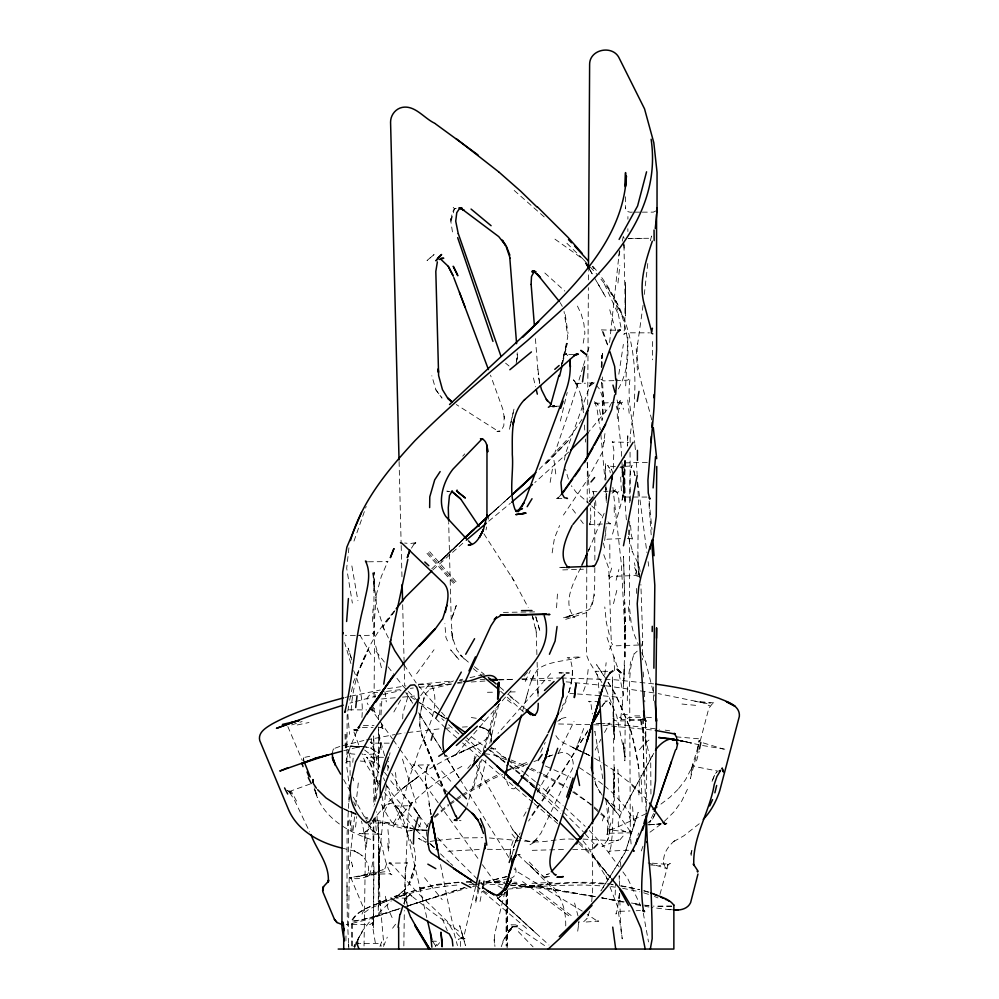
<?xml version="1.0" encoding="UTF-8"?>
<svg xmlns="http://www.w3.org/2000/svg" width="999" height="999" viewBox="0 0 999 999"><rect width="100%" height="100%" fill="white"/><g stroke="black" fill="none" stroke-linecap="round" stroke-linejoin="round"><path stroke-width="0.75" stroke-dasharray="5 3.75" d="M625.549 196.778L625.536 208.878L625.499 207.917C625.536 211.426 629.445 212.7 632.379 212.125M374.076 697.202L374.65 617.719L376.248 594.73L375.861 597.315M594.855 567.582C594.405 582.592 596.053 596.391 589.422 609.49L590.184 608.691L588.086 610.202L566.558 616.982L578.995 613.224M594.88 560.152L594.617 501.348M629.682 521.278L629.457 607.03L631.231 623.364L633.528 632.804L638.249 644.293M629.745 502.672L629.882 476.273L631.43 466.533L631.056 467.47L632.167 465.522L631.043 466.396L631.818 465.971L620.691 466.583M373.738 636.5L374.126 572.19L374.138 590.909L372.814 571.128L376.648 606.006L384.34 630.157L382.704 626.573L388.761 638.673M378.496 755.456L378.171 771.178L378.534 727.309M378.571 719.705L378.584 715.147L378.609 719.58M586.775 568.394L586.575 655.182L588.948 661.151L601.86 682.492M587.15 502.897L587.375 462.35M587.699 404.645L587.999 353.171M587.999 351.611L588.361 287.675M588.411 279.87L588.461 270.517M625.449 286.463L625.312 313.099L625.461 281.968L625.411 315.984L623.975 245.654M373.988 866.807L373.489 927.971L373.876 818.506M625.424 290.959L624.8 325.299L623.801 334.578L624.562 333.354L624.1 334.028L626.673 332.804L649.475 332.854M627.896 219.193L627.921 216.571M652.647 341.521L652.422 359.79M347.04 885.788L347.277 917.444L348.863 949.05M553.034 407.155L552.722 406.118L557.205 406.755M636.538 593.431L636.6 587.574M348.589 926.56L349.375 863.248L354.97 812.974M460.402 946.415L460.464 941.133M403.846 945.966L404.333 910.526M404.42 904.37L405.319 868.431L408.004 862.187L406.581 863.286L407.442 862.986L389.922 863.136L391.046 863.361L387.987 861.925M627.297 700.711L627.497 684.939M345.916 940.946L345.991 935.339M653.458 700.649L653.708 684.977M628.646 534.615L628.733 530.044M516.183 363.648L517.257 352.747M606.118 526.885L604.582 541.321L607.317 539.185L622.976 538.561M378.359 762.237L379.183 750.923L376.985 753.858L363.723 754.632M419.755 726.398L420.129 713.561L424.113 697.14M624.487 460.202L623.438 495.142L622.152 499.775M638.873 794.892C641.845 755.344 628.508 715.746 608.179 682.205M646.191 814.947L646.753 769.804L645.529 722.314M373.751 634.14L373.926 631.73L371.303 635.239L358.216 635.664M377.497 785.102L378.022 767.969M615.172 895.042L615.534 883.928M402.709 718.93L402.922 713.211L407.867 696.753M372.527 621.54L373.002 609.015M381.006 714.934L381.993 697.764M350.087 775.449L350 757.005L348.713 751.485L351.036 753.845L356.755 754.332M379.707 714.897L380.182 703.421M376.411 798.638L377.11 790.471L379.82 780.319M630.169 442.457C629.732 426.81 635.239 412.749 634.59 396.316C636.738 353.571 628.371 309.99 599.163 277.148M374.825 795.004L374.625 804.819M353.371 780.818L353.496 777.984M374.35 818.418C370.716 836.488 376.91 857.517 369.293 874.612L370.279 873.75L369.268 874.237L390.746 873.825L389.997 873.7L391.908 874.849C383.916 863.81 383.853 848.576 378.796 836.151L376.573 811.812M375.124 801.398C376.099 786.375 374.775 770.279 366.795 757.279L367.807 758.091L366.446 757.167L383.541 757.292M625.686 385.851L628.009 334.44M601.823 367.083L602.547 351.561L601.211 367.02M373.838 920.753L372.377 925.012L375.724 945.204M349.013 801.947L349.363 795.129M699.1 741.52L699.288 740.346L698.975 742.282L699.2 739.735L700.436 741.745M364.036 945.991L365.459 847.202L363.499 829.32L361.451 821.116M517.232 359.253L517.532 354.158L516.695 361.039M556.568 607.754L557.504 592.844M346.291 747.814L346.016 734.265M510.302 853.983L510.664 848.276L514.135 837.699M619.305 894.692L619.018 898.738L619.48 893.506L617.307 909.777L615.871 914.048L618.881 911.363L629.994 910.951M504.383 778.721L504.732 773.676M622.277 704.944L624.038 676.835L624.437 665.334L623.601 684.914L625.337 629.07L624.8 602.26M613.286 468.394L613.886 450.099L612.212 441.77L613.149 442.545L612.449 441.995L628.596 442.332M349.662 785.913L347.078 833.853L346.978 901.622M351.373 945.941L351.373 921.028C358.191 908.103 376.511 905.306 388.698 898.513M352.422 946.053L352.422 920.579C358.816 908.203 376.298 905.544 387.924 899.112M367.07 838.673L366.396 847.277L364.598 830.181M572.464 670.317C572.439 682.991 568.868 695.416 562.25 706.206M608.216 828.271L607.492 833.94L608.041 818.006L605.594 796.852M622.302 704.645L620.978 716.058L619.505 720.579L621.977 719.367L643.706 719.417M352.772 762.337L353.147 758.129M382.505 810.064L383.104 803.895M386.238 785.938L379.083 859.952L378.783 872.065L379.782 847.09L378.271 910.551L378.484 821.715L379.183 886.325L378.434 852.06L379.97 902.172L380.319 907.517L379.77 898.601L383.828 944.754M387.724 770.516L388.623 761.263M361.913 717.469C363.461 701.473 360.052 685.239 353.634 670.591M426.386 789.31L425.287 778.408L427.472 765.971L426.173 769.342L427.472 765.971M509.877 856.218L510.664 848.276M350.524 825.386L352.222 809.677M588.161 669.442L586.813 682.092L582.492 694.08M647.777 263.524L644.293 294.443M609.59 342.495L619.467 250.274M348.926 547.814L346.69 568.281L352.36 603.084M355.544 827.072L356.73 816.595M617.956 283.042L619.855 265.634M355.819 805.356L358.691 779.445M473.813 763.261L474.862 755.331L474.375 761.313M604.782 674.75L606.143 662.687M643.056 305.282L637.587 344.38L637.674 343.406C634.452 370.229 645.891 394.742 651.785 420.129M303.421 759.502L303.609 757.891L303.796 760.414M374.975 697.502L375.312 694.68M591.708 901.697L592.657 889.522L592.619 826.722M564.447 460.102L565.297 454.208L589.897 385.789L592.245 382.342L589.572 386.238L595.441 381.905M577.722 931.18L578.97 921.577L578.209 925.898M643.144 718.855L642.819 735.376L646.078 811.076M452.46 231.918L450.412 218.681L451.024 221.291L452.16 212.675L454.458 208.654L458.404 207.929M351.173 710.451C352.959 673.401 369.805 638.623 394.268 611.163M604.957 433.566L602.971 446.953L604.632 440.122M628.87 673.875L630.656 661.75M618.831 374.225L623.376 344.368M650.361 240.709L651.56 236.026L649.437 238.286L628.683 238.399M552.147 552.884L554.445 538.186L559.615 525.511M348.639 706.143L347.14 715.009L346.865 767.145L349.3 786.076M349.638 700.237L353.621 681.455L368.581 649.138L355.919 677.722M550.149 482.405L552.397 469.168M583.204 343.169L584.89 333.279M512.225 854.395L515.159 842.294L517.42 837.012L513.274 847.564L520.192 832.866M388.911 863.423L392.083 864.622L417.707 892.931L447.09 921.128L453.783 932.179L457.48 945.566M607.892 830.818L606.917 834.702L609.015 833.054L608.129 833.266L631.181 832.804L630.232 832.204L631.393 833.041L617.619 813.448L604.432 797.739L616.795 812.761L604.994 798.426M378.896 752.434L378.683 753.496L379.183 750.923M376.161 595.342L381.293 576.485L387.937 561.226L386.888 562.062L387.587 561.625L366.945 561.8M480.032 901.448L482.03 891.258M475.487 900.698L478.134 887.599M698.526 744.317L697.402 749.887L698.551 744.455M489.085 515.197L488.186 519.33M389.485 755.431L390.035 752.784M486.026 529.932L486.638 526.985M332.28 753.321L333.054 749.837L334.727 747.814L333.878 748.626L340.022 746.378M617.357 418.706L617.207 409.028L618.656 402.684L620.304 400.574C615.297 418.756 621.578 437.837 621.453 456.318M479.433 788.586L486.001 759.977M489.81 743.406L498.801 704.245M618.781 256.194L619.817 251.686M622.24 241.146L623.975 233.616M562.774 362.687L567.32 343.381M600.774 814.347C610.239 819.704 611.738 830.981 607.504 840.296L610.002 830.181M475.649 886.662L464.398 934.265L461.363 938.448L458.254 939.272L465.034 938.66C453.409 936.712 452.447 920.628 449.7 910.738L440.109 862.324M592.207 604.67L594.58 594.605M473.876 761.038L476.061 756.68L479.283 754.595M560.377 421.041L567.195 392.457M698.026 746.815L690.883 770.579L692.931 765.496L685.501 779.769L677.934 789.522L678.845 788.598L670.004 797.19L658.241 806.181M561.513 365.209L567.794 336.75L564.048 311.476M475.799 902.297L479.32 887.749M590.596 520.879L589.697 524.587L590.809 517.382L590.596 507.954M504.895 891.895L494.705 934.053L494.405 943.143L494.18 939.535L494.942 946.453M561.575 365.11L567.132 342.62L561.563 364.897M613.498 603.671L617.557 587.387M616.108 580.244L618.868 569.517M698.239 748.663L690.396 778.533L692.632 764.098L694.767 766.533L717.519 771.028L714.922 774.275L711.663 782.354L714.922 774.275L716.957 772.052M700.187 741.196L708.815 708.353L712.175 703.945L714.997 702.996L694.917 701.248L707.517 703.658L658.216 693.606M376.273 760.726L381.031 742.719M659.977 894.38L668.219 864.272L665.446 861.987M696.54 760.901L699.125 751.31M451.024 221.291L454.458 208.654L458.891 207.742M526.236 697.939L527.447 693.531M522.677 710.813L530.169 683.94L533.753 675.074L531.193 680.756L537.312 669.742C548.201 660.701 567.095 661.413 581.143 656.793L567.182 657.667L569.905 658.803C574.662 670.379 571.59 683.491 567.981 694.954M480.269 761.001L466.87 806.28M483.241 750.449L495.142 708.229M612.537 534.09L623.438 495.142L625.524 458.853L623.014 495.604L624.562 482.205L622.215 498.489L622.914 497.315L622.34 498.226L624.912 497.027L630.569 497.027M589.61 911.438L586.688 919.155L587.112 918.493L583.141 922.214L598.726 921.103L596.453 920.891L597.327 921.115L587.325 914.347M473.613 787.637L481.705 759.49M485.114 747.639L497.04 706.168M610.401 572.365L611.65 568.056M379.957 946.415L381.606 941.907L379.782 943.468L359.59 943.468M583.016 366.895L572.177 402.31L554.932 452.497M583.466 365.422L587.075 353.621M587.524 352.147L589.785 344.767M609.49 827.434L610.901 822.876M642.469 642.282L642.569 641.508L642.569 659.864M602.297 820.953L604.333 815.072M501.248 946.665L504.77 937.774L502.684 941.682L510.289 929.857L506.818 933.803L514.023 926.897L517.607 925.786L512.587 927.047L507.08 931.892L512.587 927.047L515.247 926.41L512.312 926.822L511.763 926.023M353.983 541.096L366.171 506.456M289.073 791.62L310.951 783.716M653.558 813.561L649.987 821.003L647.764 823.089M641.283 850.923L643.094 845.953M384.827 868.793L386.476 864.297L384.952 863.623M604.145 513.386L588.299 551.148M575.736 749.5L584.74 725.786M637.849 835.351L638.761 833.004M589.572 386.238L590.684 383.429M383.504 946.415L387.287 937.174M384.478 811.663L387.737 804.232L393.156 802.784L387.737 804.232M588.061 551.66L589.273 548.963L588.124 551.485M635.264 574.275L636.438 571.703L634.377 562.787M655.494 812.761L652.197 819.904L655.119 814.26M525.249 681.48L530.344 670.504M356.918 731.156L350.374 746.465L345.179 763.398L346.953 761.45L352.884 761.088M540.659 752.272L545.229 742.444M580.581 567.894C573.763 582.13 561.975 602.971 574.163 616.957L573.451 616.733L574.912 617.02L562.849 617.769L573.339 614.922M649.625 822.976L650.948 820.204L648.139 823.051M687.437 789.26L681.63 801.26L674.088 811.75L662.999 822.701M403.546 903.508L406.968 898.288L406.218 898.538L407.48 898.151L396.253 898.101M372.377 925.012L373.526 922.651M611.625 402.609L609.602 406.718L588.998 431.518M618.356 388.911C638.873 351.76 623.826 306.106 599.412 274.55M353.696 946.702L354.857 944.355M558.379 753.109L574.025 721.54M560.476 711.937L566.146 700.886M411.451 548.189L414.56 543.244L416.508 542.494L414.011 543.98L415.284 542.944M353.883 949.05L355.744 945.479M356.368 944.292L358.241 940.721M351.823 877.297L351.173 878.546L364.061 909.265L361.788 914.622L368.931 909.252L384.378 902.022M356.506 942.269L354.345 946.34L362.425 931.305L356.381 941.745M357.23 940.921L362.987 930.069L369.468 921.94L391.371 900.848M595.154 750.112L600.899 739.285M604.495 732.517L609.665 723.276L608.915 723.538L610.014 723.201L603.583 723.426M625.299 805.781C622.215 812.274 616.321 819.367 618.856 826.96L620.779 829.657L625.861 831.93L632.167 831.305M652.285 755.918L625.024 806.28L653.733 753.321M602.572 451.848L585.539 482.492L563.436 515.047M393.868 711.962L400.661 699.912M523.638 816.208L528.171 808.203M537.262 792.207L548.613 772.202M609.378 649.425L611.475 645.741M435.277 946.715L436.675 944.392M641.47 646.178L642.819 641.545L640.883 584.477M587.924 730.968L563.973 769.705L528.571 821.041M587.824 730.781L563.861 769.118L530.981 816.308M577.834 743.468L581.593 737.524M373.576 921.865L370.117 924.487L346.216 924.462M371.278 823.164L365.472 832.005L366.171 831.368L361.9 833.94L363.087 833.69L359.103 833.603L381.218 834.327L377.197 833.74L378.359 834.04L374.7 831.967L375.612 832.791L368.881 824.874M428.421 823.313L425.899 828.758L427.272 838.186M581.992 419.43L571.665 434.765L539.223 469.418M420.704 695.666L427.872 685.876L429.258 684.902L431.83 684.977C442.932 710.913 420.879 738.099 415.022 762.899C405.981 782.08 404.682 805.394 393.456 823.139L367.307 823.001M602.26 705.906L601.823 706.543L605.606 701.46L602.26 705.906L604.969 702.285L607.467 700.936L601.361 701.248M436.963 945.791L439.635 942.669M545.766 790.896L549.925 784.989M607.829 839.435L603.196 845.941L603.683 845.516L601.997 846.453L618.718 839.984L614.872 840.933L615.784 840.871L582.08 839.023M393.194 826.947C410.102 800.174 435.951 780.569 463.411 765.534M416.633 673.763L434.003 649.75M427.26 766.545L429.383 764.735L413.998 765.209L412.874 764.372M392.582 928.246L397.09 922.189M394.942 610.639L382.704 626.823L394.692 611.188M372.215 821.965C397.44 785.539 436.476 761.762 476.71 744.992C483.816 741.745 491.396 736.55 489.822 728.596L491.483 736.588L491.483 742.232M639.435 749.812L644.143 743.83L649.862 739.372M411.113 768.793L413.998 765.209L417.982 765.359L447.165 791.72M561.301 494.505L558.041 497.927L555.456 498.351L562.225 498.401M456.568 753.87L506.693 695.729M467.782 768.368L470.729 764.884M619.855 839.884L625.149 833.703M550.686 673.626L498.026 733.303M507.679 694.617L511.625 690.134M524.05 676.161L528.196 671.503M462.737 456.131L464.772 453.883M668.219 864.272L667.444 865.122L670.341 863.486L663.511 864.085L651.161 863.074M594.53 403.421L614.273 402.472M431.705 568.843L463.424 539.223M432.942 569.817L463.973 542.207M612.075 493.244L615.621 489.735L613.136 491.083L613.96 490.996L609.602 491.171M462.937 539.56L440.959 561.138L462.999 539.46M699.263 823.725L683.766 835.863L672.827 842.045L674.824 840.496C667.444 846.89 662.961 853.795 663.523 863.636L663.523 862.699L664.735 866.845L663.96 865.746L666.945 868.693L648.139 862.924M376.473 916.77L380.494 912.899M568.668 452.048L534.815 482.554M463.686 539.198L440.134 561.051L463.723 538.473M488.449 516.046L511.051 495.754L488.136 516.483M434.34 816.658L448.289 804.445M506.618 499.812L511.113 495.716M411.813 896.14L410.114 894.405L404.458 899.2L410.114 894.405L412.212 896.44M434.627 817.582L448.763 805.419M395.329 897.814L405.394 889.135L408.791 884.402L414.935 865.584L415.547 855.544L414.323 848.638L393.793 803.795L385.252 782.167M406.331 897.664L410.114 894.405M502.884 894.779L505.906 892.269L503.721 893.893M488.786 521.166L510.364 503.259M392.532 899.887L404.108 890.271M499.35 897.127L502.622 894.704M649.962 832.217L660.626 824.425M596.016 403.633L596.853 403.022L598.226 405.107L594.592 401.498L596.927 408.379L600.299 429.82M642.694 719.068L640.072 720.354L616.92 721.053L613.923 719.917L612.599 717.332L613.523 719.829L613.261 718.493L614.585 740.696L612.375 676.81L614.36 780.231L614.06 793.281L614.435 767.794L612.275 834.777L610.926 846.69L609.465 851.797L609.977 850.624L608.578 852.284L610.839 850.986L629.72 850.224M449.525 803.571L460.739 795.704M461.988 794.829L489.647 778.733L500.324 773.775M637.2 651.136L633.791 654.308L634.39 653.071C629.482 666.308 629.432 680.744 629.682 694.705L630.319 835.152L631.306 846.253M450.025 804.557L455.057 801.086M456.318 800.211L461.363 796.74M462.624 795.878L490.559 779.919L502.672 774.412M557.692 721.278L560.689 719.305L558.341 720.766M655.781 210.951L653.321 212.138L641.271 212.15M549.487 873.538L546.428 874.55L551.023 874.575M498.251 897.939L500.674 896.39M515.496 787.1C514.872 790.896 507.342 788.598 506.518 779.22M671.603 905.981L653.246 906.143M622.652 402.172L621.178 403.047L615.671 402.422M646.241 813.623L613.948 828.758L608.166 829.882L612.087 829.507L609.24 829.719L625.861 831.93M589.872 524.45L589.285 524.725L610.576 523.563M618.806 491.695L617.232 492.407L614.71 491.308M513.873 767.657L529.72 761.288M514.997 768.993L528.059 763.86M383.104 902.572L388.286 900.561M388.024 900.611L391.82 899.187M510.177 878.458C515.097 877.584 517.657 871.503 514.985 867.319M408.216 905.881L413.037 904.182M409.677 905.369L404.92 906.83M533.866 761.575L536.738 760.551M545.354 757.517L552.522 754.969L548.713 756.293M416.396 903.171L421.553 901.385M426.261 899.962L445.779 893.643M398.701 909.115L368.893 919.205L347.09 924.674M425.162 900.286L448.151 892.831M397.265 909.29L389.048 911.987M451.773 891.695L464.847 887.499M407.242 906.205L417.582 902.796M671.728 906.48L654.932 906.455M386.925 912.649L378.746 915.271M548.301 756.443L552.909 754.932M395.891 897.789L404.258 895.029L398.264 896.902C418.406 890.584 439.185 886.088 460.302 884.864M465.222 887.524L447.664 892.869M291.671 724.937L302.11 721.515M376.111 915.908L369.393 918.006M565.709 619.355L586.65 612.587M425.611 900.249L407.367 906.043L417.207 902.809L412.4 904.395M394.218 896.465L435.564 884.515L461.088 881.905M394.78 896.528L435.614 884.864L460.564 882.304M420.954 901.56L424.475 900.499M423.713 900.723L467.07 888.186M394.355 910.301L382.005 914.21M374.712 916.37L358.541 920.803L351.373 921.028M349.95 703.134L352.697 702.322M396.541 909.577L400.149 908.428M477.435 884.115L481.468 882.929M375.287 916.295L380.02 914.772M367.545 918.406L354.82 921.041L352.422 920.579M384.89 871.74C373.614 872.676 360.889 881.83 349.762 877.584L351.286 878.109L349.625 877.821L367.644 874.287L356.281 877.035L359.865 876.21M355.557 701.56L375.562 696.291M472.49 886.737L475.187 886.026M343.681 750.749L359.253 746.74M561.113 718.618L568.968 716.558M342.52 745.704L363.861 740.496M361.863 875.711L383.216 869.717L364.398 877.284L366.97 875.236L368.681 872.077L368.206 873.026C370.641 863.124 362.649 854.295 354.033 850.773L362.937 856.068M552.11 406.306L554.62 405.669L551.947 405.994M473.476 885.114L477.36 884.127M647.315 462.412L622.877 462.899L624.7 471.528M431.306 686.638L452.709 681.455M382.917 694.555L400.986 690.546M507.13 876.647L486.026 881.917M358.004 876.647L359.453 876.31M486.138 883.328L508.778 878.72M344.98 697.489L349.388 696.478M350.861 696.153L380.282 690.009M459.877 679.832L462.737 679.195M573.738 354.62L564.897 354.22L566.595 354.083L565.996 353.796L568.893 356.855M451.748 683.978L429.495 689.198L430.332 688.923L425.886 693.356C421.253 706.293 417.17 721.478 422.028 734.964L445.829 793.855M507.155 876.385L486.113 881.655M457.617 682.679L462.137 681.718M470.005 677.584L483.379 674.725M366.433 739.947L394.88 734.54M304.882 757.317L313.024 755.594M297.265 724.974L308.991 722.514M419.443 887.899L451.91 882.991M387.649 688.673L405.906 685.938M396.291 734.302L404.995 732.954M430.144 841.445L436.014 840.546M407.967 732.529L441.708 728.608M377.634 692.619C370.954 691.458 363.873 698.426 368.082 704.745M418.269 684.278L453.396 680.943M544.542 877.184L550.212 876.41L544.542 877.184L540.134 873.963M386.451 691.42L401.76 689.435M534.79 885.314L509.453 888.323M410.339 688.361L413.299 688.011M419.205 687.324L451.461 683.878M619.343 717.482L620.829 717.319L621.59 719.33L620.829 717.319M437.362 685.289L442.307 684.802M437.487 840.309L463.024 837.924L482.704 837.686M457.554 683.291L462.125 682.866M520.929 886.975C549.525 883.715 578.496 880.344 607.267 883.653M507.492 889.122L553.146 885.501L583.391 884.989L603.821 885.976M381.518 698.963L396.528 697.639M402.535 697.115L414.548 696.053M557.854 753.546C570.654 748.301 578.396 764.123 569.18 773.75L540.946 833.216L533.728 842.382L536.238 839.872L529.807 844.854L537.699 840.371L531.256 841.682L488.761 837.911M444.443 728.383L451.273 727.809M648.838 824.862L661.076 823.913M448.002 851.26L481.268 849.362M471.266 682.005L485.089 681.006M498.926 680.007L515.559 679.17M537.1 885.289L574.525 882.716L608.216 884.065M594.268 382.854L584.24 383.266M411.65 830.656L406.693 830.993C444.78 827.909 393.381 788.698 389.31 778.283M661.251 823.863L646.803 824.862L660.451 823.963M415.759 542.757L410.227 543.531L404.645 543.044M380.457 727.447L381.843 727.747L378.072 727.434M636.201 910.726L640.409 910.476M462.337 727.072L469.318 726.685M428.171 830.181L416.221 830.569M599.937 701.323L588.736 701.56L589.86 701.96L589.023 701.173L591.071 704.657L592.357 713.985M499.05 431.381L496.978 431.393L500.412 430.806L501.873 429.57L503.821 425.562L504.208 416.208L504.695 419.755L502.772 409.066L490.484 375.112M459.353 680.669L462.325 680.531M480.182 679.707L484.652 679.495M596.952 491.708L592.907 491.595L593.543 492.007L592.494 491.221L593.743 493.606L592.782 491.208M521.578 678.895L559.852 677.984M532.005 883.278L552.26 882.442M603.783 491.396L608.141 491.233M532.242 850.336L566.67 849.425M558.591 723.963L592.157 724.687M446.815 491.071L448.763 491.371M581.118 383.354L574.962 383.254L575.961 383.816L575.212 383.029C581.643 391.383 581.893 402.672 583.441 412.699M575.187 383.541L578.009 383.454M562.737 569.917L583.416 569.218M638.636 645.054L615.384 645.829L612.524 644.692L611.276 642.32M469.13 884.377L475.149 884.177M613.96 380.644L603.621 380.894L600.861 379.096L603.384 397.964L602.01 420.404L603.384 397.964L602.322 376.948M615.459 380.607L627.722 380.132L630.219 377.922C626.46 399.6 633.279 421.516 634.752 443.206M559.178 406.168L553.046 406.356L555.019 406.98L549.288 406.306M596.078 723.651L602.085 723.476M573.588 839.272C556.78 837.387 538.498 846.066 522.727 839.285M288.511 791.008L291.533 791.67L296.541 801.111M627.36 538.411L631.568 538.573L633.254 540.609L631.393 535.739L630.307 521.99M564.66 567.27L558.528 567.407L566.246 567.444M426.735 830.206L416.72 829.457M471.403 881.73L466.221 881.78M503.409 612.387L537 611.85M471.253 882.105L465.259 882.154M487.425 692.282L495.017 692.182M510.214 691.957L516.296 691.857M724.799 749.188L701.236 745.291M498.439 431.393L499.999 431.368L497.277 431.393L498.439 431.393L456.256 404.508M447.127 491.433L450.124 491.396M498.214 679.432L514.785 679.357M619.992 467.432L623.925 467.42M628.421 238.661L645.491 238.499M362.375 727.372L373.077 727.397M635.064 212.15L639.722 212.15M646.915 497.065L632.092 497.027M634.715 715.896L644.855 715.908M640.659 717.257L628.721 717.532L625.199 720.167L624.85 760.788L623.301 741.358L625.174 757.005L616.758 715.921L604.308 685.376L605.894 689.16M389.185 743.169L371.541 743.144L372.664 743.194L370.267 741.995L372.552 745.604L380.931 770.491M487.362 849.275L514.785 849.774M615.059 330.219L601.56 329.907L602.36 330.344L601.573 329.533L608.129 346.765M607.592 671.328L595.379 671.278L596.465 671.415L595.679 671.141L597.926 676.798L599.238 693.731M363.386 725.436L374.013 725.474M559.19 673.164L561.825 673.176M348.526 709.789L366.583 709.927M355.357 635.639L345.229 635.277M418.881 684.515L430.631 684.602M427.697 841.87L425.174 841.845L418.581 838.436L425.374 842.319M485.526 881.992L504.957 882.891M486.363 882.317L505.194 883.203M360.214 760.976C364.76 762.249 372.265 758.516 375.075 763.773L374.313 761.051M481.218 884.053L502.909 884.677M561.388 677.959L615.147 679.795L654.208 683.94M512.312 926.822L517.295 926.897L516.333 926.597L545.454 946.165M572.652 849.387L591.858 849.737M361.988 746.478L350.287 746.166L364.086 746.827M617.981 402.347L621.178 403.047L623.588 409.278M511.051 924.774L518.231 924.987M522.227 679.57L550.649 680.744M431.393 941.095L439.135 941.37M491.208 748.775L495.716 748.938L490.297 748.601M593.681 724.75L599.762 724.999M615.421 466.608L608.016 466.058L608.791 466.296L607.604 465.409L609.365 468.206L608.903 467.195L610.314 472.814M495.879 881.405L504.857 881.792M513.848 882.179L516.845 882.304M646.465 717.257L653.771 717.856M698.476 738.761L675.087 736.75M364.21 746.827L349.962 746.103L345.604 747.24L349.962 746.103L357.717 746.753L354.308 746.253L360.714 748.114M596.59 403.009L595.129 402.759M510.626 885.176L532.867 887.124L518.344 885.676M569.842 693.468L575.973 693.88M577.509 693.98L601.81 695.729M598.201 723.338L624.462 725.124L659.29 729.27M566.121 681.842L604.17 685.514M602.884 725.224L653.771 730.144M650.249 864.934L660.664 865.671M393.456 823.139L391.983 822.427L387.088 814.909L381.743 805.069L380.881 801.048M603.296 695.866L621.066 697.427M611.5 884.59L613.311 884.752M700.124 702.197L710.476 703.159M510.002 884.902L542.981 888.573L594.755 896.615M565.859 354.008L566.595 354.083M681.967 704.045L695.953 705.369M622.439 714.297L630.032 715.022M518.743 854.669L520.167 854.794L517.807 854.42M670.279 909.789L651.698 907.467M512.362 883.266L539.66 886.787L594.954 896.627M512.05 883.491L539.123 886.887L593.881 896.465M648.963 905.643L645.591 905.244M444.268 756.068L447.427 756.405L444.443 753.533M371.091 709.952L372.789 710.164L375.199 712.474M484.752 753.733L492.907 754.745L509.253 760.951M461.014 820.716L459.34 820.516M648.9 905.818L643.93 905.106M621.278 885.776L639.71 889.56M563.436 672.951L559.028 672.377L561.176 673.838M605.719 685.726L656.818 693.356M679.07 740.396L682.055 740.833L679.258 740.409M610.913 886.55L615.297 887.199M622.589 888.261L639.86 891.82M665.247 730.157L669.717 730.818M471.316 717.544L477.435 718.443M620.367 885.926L639.073 889.672M631.368 903.009L638.798 904.22M638.623 576.61L635.664 575.499L612.175 576.348L609.815 577.622L608.866 579.732L609.028 575.087L611.301 642.619M608.453 883.765L612.25 884.377M606.405 898.688L602.185 898.001M602.072 897.939L624.163 901.872M678.783 740.496L684.914 741.495L679.108 740.521M608.841 899.175L624.025 901.797M644.904 906.318L648.975 907.005M363.648 746.653L370.117 747.776L376.885 752.222L370.117 747.776L365.622 746.902M679.058 740.609L687.699 742.145L677.097 740.122M640.072 904.532L632.529 903.308M595.404 896.665L592.544 896.14L595.441 896.702M640.496 905.519L633.641 904.22M601.236 897.814L624.2 902.359M412.649 828.596L409.652 828.009L415.297 829.17M414.148 828.895L423.851 830.419L416.546 829.407M609.115 523.713L610.377 523.963L607.904 521.815M679.907 740.721L691.583 743.056L677.572 739.997L698.276 744.617M415.072 829.108L373.601 819.467M355.144 851.26L343.206 848.388M401.66 828.084L369.48 819.48M502.26 888.348L497.102 885.289L480.869 862.562M634.59 567.544L636.438 571.703L637.774 572.077M364.822 816.97L367.744 817.806M365.159 818.181L368.044 819.055M703.259 742.906L723.501 749.075M643.681 892.819L649.612 894.717M644.205 890.746L649.288 892.219M643.531 890.821L648.339 892.182M355.294 813.586L347.24 810.601L355.831 813.848M355.694 813.785L342.907 808.228M356.493 814.822L343.793 809.19M479.67 726.748L487.025 729.682L488.873 731.318L483.354 727.597L487.025 729.682L491.396 735.239L491.483 736.588L490.571 733.79L491.396 735.239L491.471 740.833M510.701 761.525L528.034 768.481M529.482 769.055L537.899 772.889M370.679 839.322C346.178 831.455 320.442 815.471 314.548 788.661M500.986 755.868L509.602 759.39M511.026 759.977L525.374 765.846M531.118 768.194L542.107 773.601M654.382 896.453L657.954 897.914M479.295 726.473L487.025 729.682M708.166 705.169L709.964 705.931M545.379 765.958L552.41 769.13M553.821 769.767L570.679 777.384M584.103 752.909L572.652 747.464L589.11 755.294M585.402 753.521L591.858 756.593M582.092 751.86L566.77 744.43C561.475 742.182 556.268 738.398 554.595 732.654M583.491 752.547L589.06 755.244M543.356 775.686L565.184 786.875M543.456 774.3L567.594 787.324M432.28 846.203L434.24 847.314L431.955 845.554L434.565 847.564L430.482 843.868M480.494 718.893L486.688 722.539M594.393 758.154L602.022 762.836M603.284 763.623L613.448 769.854L633.466 785.726L647.677 800.574M517.981 854.62L538.673 874.162L528.246 863.76L554.657 890.758C563.448 900.087 565.958 913.785 565.721 926.235M414.56 699.512L409.353 695.953L406.868 692.919M419.867 702.772L439.747 715.009M441.071 715.821L446.378 719.093L438.511 714.035M614.51 490.709L617.232 492.407L618.843 498.726L619.243 507.067M518.269 836.475L512.375 829.432L518.269 836.475L521.615 838.586M437.187 713.199L434.565 711.538L437.013 713.174M582.23 911.088L516.62 871.315L513.998 868.705M438.236 713.985L445.604 718.893M579.345 767.594L590.421 775.074M591.645 775.898L603.384 784.902M469.655 881.543L474.725 884.952M475.986 885.813L487.387 893.493M624.363 238.124L623.301 237.6M572.689 792.007L588.586 802.809L593.019 807.005M573.801 791.633L593.181 806.006M522.527 881.543L570.691 917.232M554.957 239.148L583.079 259.141L586.138 262.487M458.466 930.981L432.555 912.537L412.999 897.102M471.303 736.738L485.826 747.527M468.369 662.137L460.152 655.007L464.498 659.39L456.843 649.825L452.31 637.262L451.436 631.368L453.084 640.771L451.323 623.501L448.676 522.514M382.442 728.209L383.092 728.683L381.331 727.372L382.267 725.873L381.293 727.397L382.442 728.209L381.356 723.151M539.273 891.433L571.84 916.033M474.413 666.683L484.39 674.437M364.635 750.037L368.693 753.146L380.681 767.707M487.025 748.451L506.018 763.386M507.342 699.962L511.563 703.246M489.797 746.091L506.643 759.14M507.842 760.077L523.488 772.19M524.7 773.126L535.427 781.655M509.04 365.996L505.594 363.149M510.139 696.653L514.298 699.949M489.61 749.687L505.182 762.075M524.363 777.322L534.915 786.225M473.276 668.593L481.705 675.386M525.661 709.128L508.291 694.342M500.412 758.566L506.156 763.373M526.598 928.396L478.071 887.462M499.95 687.162L503.671 690.334M533.004 802.522L462.587 742.981M534.178 803.533L557.729 823.626M604.57 797.702L623.451 813.86M590.646 504.857L576.286 492.42L571.316 485.764M604.507 785.876L613.436 793.618L625.524 807.329L634.727 820.941M536.588 782.667L563.161 805.793M564.323 806.792L585.202 826.36M450.499 863.411L452.797 865.421M445.467 727.996L419.093 702.384M446.603 728.995L456.88 737.986M514.198 190.459L546.765 219.156M534.165 799.949L558.041 821.041M524.425 778.795L536.638 789.635M537.737 790.621L541.071 793.581M594.305 807.017L599.937 812.05M601.061 813.061L606.693 818.094M534.44 800.349L557.654 821.103L534.365 799.512M544.842 273.014L564.81 291.071M523.401 777.921L540.759 793.568L537.687 790.471M441.77 718.556L444.043 720.604M448.588 724.712L459.952 734.977M465.634 740.109L480.407 753.458M500.674 691.246L523.526 711.975M536.063 787.262L562.312 811.051M563.461 812.087L583.366 831.855M497.252 897.764L548.938 944.979M481.131 751.71L466.57 737.724M497.277 897.789L535.826 933.141L497.677 898.151M480.831 882.404L484.203 885.551M432.667 941.433L435.926 946.228M594.13 808.054L599.662 813.298M579.07 843.743L594.742 858.603L610.639 877.609M591.708 505.881L603.421 517.207M416.358 830.319L428.459 842.082M429.558 843.156L436.151 849.575M440.547 853.858L449.35 862.412M566.895 243.281L583.079 259.141M631.942 785.451L639.223 792.644M579.108 841.757L593.506 855.993L610.289 877.359M477.485 879.22L457.767 859.727L436.863 836.862M290.784 793.706L287.525 790.434L289.036 791.982M536.663 789.435L529.495 782.192L534.852 787.624M418.019 701.286L402.884 685.963L395.467 676.385M535.914 788.711L560.564 813.698M518.431 836.55L512.624 829.557L476.361 765.246M518.319 931.655L533.079 946.877M529.245 861.987L555.107 888.973M289.298 790.983L292.183 794.093M589.435 830.569L603.508 845.778L619.218 866.945M590.197 266.945L597.327 274.75M585.327 834.04L594.13 843.855M441.62 770.978L452.984 783.716M426.998 553.371L453.971 583.741M602.172 795.192L595.891 784.864L594.393 779.183M428.321 552.697L455.094 583.079M429.645 551.673L456.343 582.067M418.306 685.526L440.547 711.113M441.558 712.275L445.604 716.932M405.681 692.482L412.749 703.271M415.247 829.245L384.453 792.569M593.081 266.533L596.853 270.979M596.116 385.04L599.825 389.423L603.621 400.387L605.506 412.125M417.22 823.313L392.357 793.955L387.312 786.088M418.206 824.5L420.192 826.847M384.515 772.402L388.349 777.11M594.742 858.603L611.001 878.62M582.991 840.896L587.824 846.852L607.192 878.97L605.594 875.349L607.804 881.118M424.525 877.671L442.195 899.687M592.282 266.283L594.205 268.694L592.332 266.321M511.975 834.09L517.707 841.358M376.011 651.261L384.353 662.025M388.062 666.808L394.543 675.187M610.926 704.195L609.565 702.422L611.263 706.605M427.46 826.585L404.145 795.891L391.758 773.338M572.514 509.153L576.997 515.159M580.594 519.967L583.279 523.563M622.914 871.927L627.534 878.158L640.759 905.993M435.889 389.822L442.033 398.114L435.889 389.822L431.83 375.774M369.88 707.267L392.445 738.835M393.344 740.097L398.763 747.664M399.662 748.925L438.461 803.221M439.36 804.482L479.97 861.3M416.246 811.65L419.318 815.958L414.023 808.066M599.875 792.369L600.274 792.956L596.103 785.251L594.567 779.47M606.543 679.657L596.578 664.647L604.795 677.347M404.233 664.947L416.221 682.991M483.903 533.778L514.01 580.794L511.488 576.348L528.196 607.479M608.079 682.429L615.459 693.868L631.343 731.53L639.56 771.565M379.545 785.002L365.646 763.548L361.925 753.508M371.341 761.163L379.745 774.287M289.797 792.756L294.605 800.374L309.653 831.917M408.441 696.428L412.537 702.984M430.519 731.88L418.256 712.187L432.43 734.964M434.602 738.448L441.97 750.261M442.782 751.573L459.128 777.834M459.952 779.158L509.228 858.104M433.241 736.288L459.478 778.546M589.535 269.255L593.181 275.499M589.697 269.593L593.518 276.161M594.28 277.472L605.731 297.178L595.392 279.295M287.837 726.56L302.285 760.476M560.152 302.597L562.3 306.356M359.852 634.927L371.291 655.019M343.656 779.57L349.687 790.396M353.459 797.165L365.509 818.818M366.071 819.829L367.195 821.852M387.387 765.384L388.848 768.031M609.29 290.322L622.939 316.895M398.301 808.266L402.497 816.445L400.974 811.925M577.447 306.094L581.281 314.185L583.853 323.564L584.89 332.954M604.432 284.153L618.393 314.485M447.477 640.871L445.904 637.399L444.88 623.676M392.108 917.582L387.924 908.341L385.189 895.641M445.954 793.406L421.74 734.527L437.912 775.861M568.394 479.083L565.534 469.343M445.117 794.517L421.69 735.601M613.036 473.176L611.276 469.068L612.025 471.653M442.22 918.718L447.352 930.806M353.658 801.872L355.382 805.931M641.733 652.609L645.791 662.312L654.283 696.003M314.198 789.21L317.183 796.39L314.148 786.912M383.541 777.834L384.677 780.719M350.924 663.548L344.618 642.582M610.002 886.887L617.732 907.08L622.215 938.86L620.479 922.564L619.655 893.443M353.946 732.005L359.79 747.776M603.758 554.682L608.641 567.932L609.215 577.122M607.005 637.399L617.807 668.044M616.246 406.181L617.207 409.028M603.309 331.88L608.041 346.016M370.504 762.549L373.801 772.726L376.136 790.946M535.751 616.508L540.197 631.892L535.302 615.134M303.421 759.34L304.171 761.688M351.81 659.977L348.127 648.139L351.723 659.615M402.472 759.09L416.084 802.984M314.772 789.148L317.382 797.627M629.22 816.233L630.556 820.753M609.74 309.777L615.646 330.407M474.213 759.028L474.2 758.303M617.057 399.95L619.505 408.866M384.603 755.744L378.484 733.216L381.293 750.636L378.658 732.879L378.633 726.972M634.952 475.561L633.391 468.968L635.239 476.535M574.575 903.009L578.009 915.896M375.699 645.966L382.005 669.892M539.76 382.892L538.548 377.784L539.685 383.241M640.746 720.291L650.711 760.389L650.948 794.255M609.29 634.49L606.343 622.689L604.795 606.992M603.359 543.081L605.157 550.387M532.092 615.159L536.238 632.03L537 657.966M533.466 377.984L535.576 386.8M426.76 917.557L405.956 827.472L402.222 816.008L396.853 807.342L397.39 808.066L394.418 805.943L395.442 806.205L393.731 806.118L411.001 805.669L409.178 808.541L408.141 814.422L405.057 884.165L407.455 907.03M595.017 731.967L594.867 731.318L603.084 780.306M628.309 536.451L632.792 552.285L632.03 551.036L638.836 565.022L640.484 572.902M373.314 706.917L374.625 712.25L374.3 708.303M539.635 383.104L537.712 367.495M619.093 674.163L623.626 695.541M593.456 492.894L594.068 495.754M372.028 706.53L372.789 710.164M621.952 466.083L624.15 480.631L623.351 473.763L625.199 503.009L624.637 457.167M616.445 305.145L621.178 328.296M378.971 780.956L379.583 783.99M382.005 796.091L382.917 800.636M599.562 409.727L600.761 415.984M639.56 577.971L638.236 568.169L637.787 551.748M430.981 814.397L425.399 778.396M636.438 571.703L637.162 575.711M643.294 913.186L648.513 941.932M581.443 396.091L583.791 409.528M351.86 565.933L357.929 600.699M375.861 777.234L376.573 781.755M601.598 382.217L601.723 383.017M565.209 314.535L568.056 333.454M404.52 889.435L406.793 905.281M612.874 487.4L621.378 564.248L625.012 634.265L624.35 616.233L625.024 658.753L625.337 629.07L623.538 556.455L624.575 593.181M384.94 691.67L386.301 701.86M553.97 460.302L556.143 476.76M349.687 819.867L351.136 830.856M637.749 482.592L646.902 552.509M648.101 561.625L648.701 566.183M633.204 429.757L633.591 432.879M649.175 501.173L651.947 529.495M632.604 806.593L633.865 826.685M374.475 762.187L373.676 735.938L373.838 806.043M376.298 830.818L374.95 815.346M627.747 399.987L629.183 413.311M628.383 606.893L630.032 622.464M395.479 772.514L397.44 790.758M608.329 807.317L609.415 818.144M634.902 444.68L635.476 450.574M602.147 400.799L603.433 414.135M381.006 944.942L381.131 946.278M600.874 434.315L604.944 480.019M605.619 487.624L606.306 501.91M620.454 861.7L621.091 868.88M387.937 829.582L389.498 847.177M623.751 243.157L624.213 248.689L623.888 244.418M347.839 714.185L349.5 734.302M535.427 338.649L538.286 374.837M621.94 462.512L626.423 520.504M584.365 425.075L584.952 432.817M585.426 439.011L585.651 442.095M587.175 462.225L589.847 497.664M648.963 503.658L651.385 537.537M636.425 462.362L637.15 474.425M643.194 672.015L643.706 680.244M637.911 562.624L639.26 577.422C635.926 546.753 640.222 515.809 637.562 485.052M595.604 500.636L596.041 508.016M605.794 484.977L606.543 500.674L606.093 487.649M636.213 348.651L637.362 370.179M620.654 477.047L621.503 493.331M644.33 691.733L644.805 701.91M351.885 825.474L352.123 830.718M613.935 656.83L614.585 671.715M642.12 802.01L641.021 775.286M617.869 769.342L619.492 809.427M614.772 809.814L613.124 769.742M601.922 366.271L601.523 355.594L601.585 367.332M613.536 709.615L614.46 736.962M605.656 532.529L605.756 535.339M637.462 481.968L637.612 486.488M537.125 662.287L538.049 696.852L537.912 688.211L537.974 692.532M376.323 776.548L376.536 785.014M619.442 885.776L619.205 875.698L619.318 883.116M399.088 461.501L401.148 543.993M401.186 545.541L402.01 578.234M402.672 604.695L404.158 663.848M404.195 665.396L404.707 685.639M645.491 723.538L645.791 746.453M345.03 734.302L345.317 747.914M614.16 507.467L614.335 516.308M606.256 493.868L606.393 502.709M641.021 719.567L641.108 725.923M371.303 738.711L371.441 747.926M642.944 718.581L643.718 777.222M630.057 452.222L630.244 501.81M609.79 544.592L609.902 563.361M627.872 228.709L627.884 231.568M348.464 820.641L348.676 868.668M507.38 890.471L507.38 945.966M507.155 890.296L507.155 949.05M506.306 891.782L506.306 945.953M506.168 891.707L506.168 945.953M454.47 208.666A4.208 0.699 55.6 0 1 453.196 207.342M622.227 472.527L622.202 477.035L622.04 468.319L622.227 472.527M623.388 471.69L623.064 488.199L623.388 471.69M627.809 435.901L627.335 446.103L627.809 435.901M348.451 750.299L347.952 753.383L348.451 750.299M691.882 850.561L690.958 856.742L690.684 853.646L691.882 850.561M414.997 865.446L413.361 875.361L409.203 884.277L414.997 865.446M510.414 424.35L509.49 429.52L513.986 409.078L510.414 424.35M638.136 812.374L625.162 852.384L600.923 890.896L625.162 852.384L638.136 812.374M456.243 605.594L451.461 619.455L456.243 605.594M368.469 829.145L367.207 831.218L368.469 829.145M412.15 802.259L408.678 807.554L412.15 802.259M568.493 440.422L544.905 464.747L568.493 440.422M496.416 508.916L488.536 516.071L496.416 508.916M433.978 254.658L427.035 260.502L433.978 254.658M413.511 780.231L402.347 788.548L419.018 776.223L413.511 780.231M406.481 827.072L405.956 827.472L407.53 826.697L406.481 827.072M565.646 744.068L565.646 744.068M558.641 497.664L557.03 498.464L558.641 497.664M463.698 750.961L449.787 757.629L476.71 744.992L463.698 750.961M672.364 909.739L668.156 909.54L672.227 909.739M463.673 938.785L460.801 937.561L463.611 938.785M373.551 831.717L370.03 828.433L368.132 824.3L373.551 831.717M458.878 659.527L450.636 649.862L458.878 659.527M574.962 381.818L573.414 379.807L577.247 384.927L574.962 381.818M352.672 866.757L351.511 862.012L352.672 866.757M533.528 619.318L532.529 616.62L533.528 619.318M462.637 935.276L459.702 925.623L465.447 945.479L462.637 935.276M430.969 814.222L428.996 803.72L430.944 814.26M536.238 632.03L535.626 627.784L536.138 632.042M388.436 851.048L387.862 842.769L388.436 851.048M348.726 946.615L348.601 944.18L348.713 946.615M605.856 480.144L605.332 463.174L605.756 480.219"/><path stroke-width="1.5" d="M625.549 186.189L625.549 172.577L625.087 185.652M637.437 460.377L637.449 450.362M656.768 466.458L656.256 516.221L653.433 537.2L651.585 544.168M655.057 701.273L656.493 720.866L655.544 780.743L653.758 793.893L642.619 830.082M586.788 566.845L587.112 507.579M587.4 457.667L587.662 410.876M588.473 268.956L589.622 64.648C589.36 49.001 612.949 44.58 619.218 58.179L644.542 108.866L653.821 142.745L657.055 172.352L657.03 211.051L655.257 228.521M656.518 638.199L656.593 627.822L655.769 705.581L656.393 721.303L656.131 720.204M653.883 668.219L654.807 585.264L651.835 543.693M429.645 507.592L429.782 496.815L434.702 479.857L440.147 471.578M652.185 631.493L652.272 626.311M398.651 927.134L398.688 949.05M428.121 844.192C424.25 807.442 459.065 785.714 477.897 759.49L472.427 765.808L499.001 736.638L493.531 741.92L526.66 711.638M343.718 948.813L343.706 928.321M413.436 844.03L413.811 832.479L418.057 817.244M656.955 212.899L657.017 211.376M485.027 843.181L484.827 848.85L484.94 845.728L475.999 885.214M497.614 699.238L498.189 682.816L498.451 690.833M646.141 816.295C646.74 848.039 637.961 880.107 643.643 911.475L642.969 910.364L644.617 911.625L643.169 910.751M656.568 214.335L656.618 349.463L654.058 407.467L647.926 480.144L648.264 493.094L649.887 499.125L649.188 497.827L649.687 498.289M676.785 743.855L676.66 737.324L674.188 733.278L675.274 734.078L655.269 730.381M346.616 621.478L348.414 598.551M531.093 284.465L531.493 276.561L534.103 271.641M650.886 442.557L651.286 436.363M651.885 427.085L652.197 422.44M653.796 397.689L653.995 394.593M486.938 515.134L486.988 445.079L487.724 451.873C487.325 447.015 486.75 439.073 480.432 438.736L482.767 438.773M615.696 394.38L616.72 379.283M653.109 487.912L655.531 456.668M445.329 612.462C446.903 603.359 450.999 591.508 444.155 583.653L401.985 543.244L400.449 542.682M625.337 186.85L626.398 176.099C622.964 244.58 567.22 292.17 522.315 337.35L538.686 321.616L449.55 404.533M355.719 707.504L357.055 695.816M498.963 691.633L498.164 698.588L498.901 682.167L499.013 686.201M506.118 775.112L507.23 765.384M569.867 360.764C570.978 370.604 569.418 380.794 566.146 390.122L525.724 498.713L521.653 506.705L523.988 502.747L518.643 510.002L516.108 511.413L518.768 511.5L515.172 509.865C508.528 492.582 513.823 472.814 512.3 454.533C512.45 435.714 510.289 414.323 524.612 399.575M614.71 394.955L611.763 409.528L605.681 423.676L586.063 459.178M557.055 626.51L555.094 641.071L549.425 654.258M398.126 927.222L399.887 914.385M582.517 381.843L584.615 366.596M612.362 475.824L600.749 549.25L598.114 559.09L595.716 564.223L593.818 566.495L594.505 565.696L592.794 566.458L593.856 566.171L568.581 567.17M383.741 684.128L390.759 639.909M650.324 949.05L652.172 938.698L652.035 921.577L650.774 880.206L647.414 842.769M637.212 401.373L638.998 391.408M513.936 419.48L512.999 424.525L514.035 419.543M390.671 640.359L407.842 559.44M482.604 888.348L484.04 881.081M623.463 545.741L637.225 475.586M478.421 886.15L479.607 880.319M699.487 748.925L700.848 742.457M562.262 697.502L545.079 759.377L548.176 748.838L505.956 885.351L508.966 877.147M676.36 749.412L677.772 743.231M437.375 261.9L435.814 271.441L438.623 375.587L442.47 389.66L447.739 398.214L451.898 402.035L447.577 398.027L451.748 401.798M559.627 376.049L562.075 365.659M652.434 328.209L651.298 332.929L652.747 333.841M673.801 905.156C668.968 898.176 658.366 896.378 650.811 892.844M714.884 792.806L716.67 785.476M508.903 875.486L512.574 860.651L516.021 855.319L513.811 857.592L515.996 855.519M591.995 757.042L591.47 767.906M483.354 529.87L479.47 537.387L483.354 529.87L487.125 515.159M635.876 844.167L637.325 838.586M697.964 874.05L690.596 902.659C687.549 909.177 679.907 910.638 673.363 909.877M646.565 171.803L637.587 205.994L619.105 239.398M643.169 826.335C627.472 870.604 592.382 904.532 559.303 936.562M643.943 823.438L645.117 819.08M521.49 715.097L507.417 765.471L509.478 758.029M558.965 375.299L551.048 403.708L549.762 406.493L548.351 407.255M431.118 740.222L433.017 733.466M482.979 755.057L484.265 750.611M586.987 741.233L602.122 689.56L587.05 740.921L553.409 842.532M400.412 914.097L402.772 906.155M587.05 740.921L603.621 685.089L606.705 677.747L610.451 672.265L609.889 673.001L613.024 671.053L611.962 671.34M652.31 539.585L641.058 576.348L638.748 586.788L637.225 603.708L644.63 719.73L643.593 711.163M652.31 241.196C645.516 261.513 638.099 284.178 644.567 305.419L651.573 331.468M442.582 619.193L446.94 605.394M572.415 785.801L568.281 798.501M573.051 778.009L566.658 797.052M553.696 842.844C550.998 852.497 546.503 865.958 554.258 874.212L556.156 874.887L554.57 874.587M557.679 748.326L550.112 770.429M671.066 762.786L671.353 761.925L654.32 811.413M654.595 810.539L675.474 749.987M560.639 408.304L563.186 401.099M409.902 550.312L407.292 557.617L409.765 550.249M509.14 862.474L511.538 855.856M589.373 405.582L612.649 341.695L617.032 332.655L620.254 330.02M381.356 775.936L388.561 757.005M350.512 540.534C361.613 501.573 387.887 469.917 414.91 440.721C450.312 404.982 489.123 372.939 527.522 340.522C585.364 288.199 663.973 227.235 651.123 139.248M589.273 405.969L565.434 464.273L560.963 482.442L561.888 493.419L564.323 497.639L567.457 498.426L566.783 498.426M361.476 512.499L346.865 547.14L342.694 571.99L341.933 927.284L344.131 940.871M505.956 885.351L508.154 880.144L503.271 890.184L500.399 893.643L505.094 888.898L497.127 895.579L487.175 890.796L494.155 894.867L482.529 887.374M709.69 805.931L712.549 799.612M483.229 529.77C480.257 535.951 476.111 545.504 468.231 545.079L469.905 545.204M586.975 554.02L585.826 556.555L587.062 553.846M468.956 670.966L475.437 656.867M581.868 565.184L585.626 557.067M457.08 490.084L456.58 491.008L465.197 497.877L456.58 491.008M572.077 525.561C566.333 537.312 557.592 556.106 568.044 567.382L569.368 567.457M465.746 809.04L458.878 818.044L454.233 820.291L457.043 820.441M548.251 732.717L558.753 712.836M592.956 447.789L584.465 462.624M594.442 445.054L605.606 424.55M593.331 722.127L599.787 710.376L591.133 725.499M435.751 718.318L461.276 672.09M593.618 721.528L600.174 709.777M526.898 769.742L547.652 734.565M528.334 767.332L518.419 783.603M527.16 506.693L532.03 498.726M345.642 710.988L344.78 712.374C353.159 677.534 354.433 640.958 363.561 606.106C365.909 591.72 372.615 574.862 365.447 561.026L366.945 561.8M442.232 619.305L435.327 628.858C409.066 654.407 386.838 683.466 366.883 714.073M508.129 614.972L500.262 615.134L501.635 615.084L494.255 619.43L496.615 617.182L490.984 625.749L447.977 718.868C444.255 729.345 441.158 741.021 444.143 752.06M586.288 413.049L588.011 410.489M419.018 698.101C399.75 727.734 376.773 759.789 380.656 797.202M377.01 699.35L393.594 675.374M538.061 760.464L542.182 754.507M380.257 694.505L383.628 689.672M586.45 458.578L561.301 494.505M393.082 676.048L366.009 714.747L358.391 727.934L359.503 727.085L358.104 727.659L359.528 727.372M375.474 702.397L382.405 692.719M542.532 762.811L545.904 758.054M562.824 492.957L572.739 479.045M574.537 476.523L579.957 468.943M495.467 618.244L494.58 619.455L496.528 617.207M576.423 843.993L578.321 841.608M580.219 839.222L583.066 835.639M584.964 833.253L586.875 830.856M396.178 608.766L405.756 596.753L431.843 570.891M590.996 481.968L594.63 477.547M588.024 432.704L570.866 449.962M589.472 501.311L593.094 496.928M655.444 750.212C659.515 744.118 667.382 737.849 673.888 738.96M572.914 524.463L603.995 486.476L615.809 469.967L633.104 442.332M703.284 819.355C711.001 811.338 716.333 801.223 719.755 790.684L739.347 716.383C740.309 705.294 726.91 701.698 718.893 698.289C698.438 691.246 677.097 687.112 655.706 684.128M551.286 871.777L562.937 859.015L589.148 826.822L588.673 827.472L597.877 813.91C605.756 798.351 605.194 780.231 603.846 763.236L599.45 696.827M593.781 848.089L597.577 844.13M592.045 905.444L559.303 938.973L548.214 949.05M495.029 704.932L500.199 699.787L495.679 704.27C516.296 678.059 556.443 654.208 544.23 615.908M464.036 538.473L487.475 517.02M464.085 538.411L486.975 517.532M464.835 732.754L444.58 752.172L485.576 713.786L464.835 732.754L469.93 727.946M443.481 753.246L438.723 756.255M526.461 710.739L564.735 674.625M512.237 494.705L535.851 472.589M544.492 690.484L554.083 681.455M456.318 745.429L477.335 726.248M512.162 494.742L534.34 474.438L515.609 491.633M485.477 713.586L498.289 701.91M477.272 526.273L487.412 517.082M464.572 538.174L473.776 529.832M554.77 369.343L559.128 365.509M466.296 540.197L486.388 523.164M532.492 484.515L511.563 502.26M524.525 399.787L574.425 355.557L578.359 354.096L575.287 354.445M509.84 369.742L531.431 351.923M481.768 439.273L453.096 469.006C443.206 481.243 436.675 502.547 445.741 516.433L466.196 538.486M653.009 809.39L656.93 806.98M573.913 355.781L576.997 354.046M534.153 715.259C538.286 713.373 538.149 707.367 538.236 703.333M439.148 259.478L443.756 258.229L441.133 258.142M516.758 511.151L522.489 508.491L516.108 511.413M505.656 771.29L511.001 768.818M288.087 767.619L279.82 771.041L317.907 757.554L301.623 763.623L328.609 754.732L314.61 758.578L341.208 751.398M719.068 771.028L720.616 770.366L716.92 776.523L714.198 784.602C709.814 811.737 692.195 837.374 693.855 865.409L693.281 863.985L698.089 871.203M293.506 722.102L276.461 728.346L313.311 714.722L343.107 705.194M294.93 721.59L290.297 723.014L299.113 720.541L282.43 724.425M534.652 271.054L531.83 271.853L535.901 271.591M343.531 697.889C319.068 704.432 294.493 711.775 272.153 723.95C266.296 727.547 257.717 732.304 259.74 740.534L288.336 809.153C297.365 830.881 319.992 842.931 341.895 848.051M463.636 681.393C473.439 682.829 490.834 668.493 497.14 679.944M525.824 513.136L515.996 514.572L525.824 513.136L522.352 513.636M491.246 680.556L497.39 680.119M501.635 615.084L505.282 615.034M619.368 330.294L620.079 330.269L617.732 330.219M532.692 715.321L535.414 715.209M666.508 823.576L664.148 823.676L665.459 823.863L663.186 822.801L664.223 823.538L649.5 803.059M576.423 839.185L579.245 839.098M525.936 614.785L546.528 614.248L505.382 614.735L525.936 614.785L520.816 614.847M460.052 207.892L461.913 207.854L459.39 208.754L456.768 212.637L455.719 221.179L458.254 233.754M547.989 614.51L549.937 614.485L542.732 614.51M521.503 610.639L531.992 610.526M489.173 679.482L496.703 679.445M338.186 949.05L673.863 949.05L673.863 904.932M566.246 567.444L569.318 567.457M566.221 672.964L569.018 672.976M390.909 898.064L418.119 915.721L449.313 933.915L452.222 939.584L452.884 945.978M669.305 738.523L658.616 737.487L677.572 740.172M677.846 740.209L668.031 738.748L677.247 740.247M342.432 924.687L337.025 922.539L334.428 919.355L322.939 892.02L323.439 886.7L328.609 881.106L327.597 882.417L328.621 880.082L328.284 881.53C329.533 864.235 316.633 850.012 310.914 834.527M677.097 740.122L674.063 739.547L678.446 740.421M532.342 270.741L535.739 272.477L533.116 270.692L540.471 277.722L537.087 273.951L559.278 301.423M459.627 208.229L462.062 208.816M358.579 943.531L356.381 942.357L358.753 948.313M533.104 714.672L526.698 709.964L530.681 713.236L535.027 715.222M653.733 894.18L654.944 894.555M660.576 897.002L663.461 898.401M459.053 208.017L464.048 210.227L462.013 209.078L498.751 236.626L505.544 245.255L502.31 240.135L505.444 245.279M655.781 894.867L657.217 895.579M341.059 807.766L326.024 797.926L317.607 789.672M470.879 887.562L461.675 882.729M452.734 491.97L460.689 498.963L451.623 491.371M668.181 900.623L669.342 901.335M665.234 899.187L666.445 899.849M435.814 868.668L427.847 864.147M471.628 880.319L453.509 868.368L475.249 882.666M434.915 123.339C424.3 118.606 415.084 104.808 402.098 107.43C395.354 108.866 390.534 115.36 390.572 122.178L399.038 459.94M451.748 722.976L465.209 732.367M461.251 873.563L431.193 852.709L429.32 850.062L428.171 844.305M632.891 850.311L634.153 851.185L632.679 849.774M435.302 123.739L477.984 154.907M456.131 138.599L498.563 171.766M646.578 842.07L647.34 842.656L646.266 815.521M509.977 765.883L513.573 768.743M515.971 770.654L519.567 773.513M482.917 676.36L498.389 689.173M488.349 677.597L496.203 684.015M471.053 209.066L491.096 225.712M526.598 710.976L531.056 714.784L526.261 710.776M507.542 776.76L509.902 778.783M513.436 781.817L518.156 785.876M498.701 171.853L520.666 191.184L536.95 207.005M520.516 787.899L533.029 798.95M448.326 792.744L474.15 815.022L478.384 820.728L472.19 813.336L477.397 819.392L481.643 827.359L480.107 824.225L483.479 833.441M523.339 777.821L521.091 775.836L523.401 777.921M533.204 798.476L483.429 753.795M424.8 562L428.833 565.721M440.821 259.278L448.301 266.371L453.159 275.861L448.301 266.371M471.89 544.405L468.469 540.884M537.437 206.918L568.044 237.387L582.055 253.209M446.615 718.094L463.249 734.452M560.289 823.139L577.996 840.659M540.459 385.626L541.52 389.722L546.378 399.438L551.148 404.383M568.493 239.598L571.528 242.769M574.562 245.929L588.374 260.976M455.057 786.026L466.421 798.763M611.625 878.808L622.552 891.87L632.255 908.166L641.033 928.371L645.204 949.05M334.428 919.355L337.025 922.539M562.699 815.871L581.068 838.511M316.421 788.248L313.411 783.653M546.378 399.438L547.739 401.423M461.076 499.575L479.108 526.485M697.127 871.24L697.677 872.04M404.233 664.947L394.817 650.761L390.109 641.358M429.832 949.05L414.76 924.587L429.67 949.05M415.035 926.011L428.771 949.05M588.798 268.007L585.876 263.024L588.935 268.269M343.356 924.937L342.058 922.414L343.356 924.937L344.168 930.569M340.647 774.15L335.177 764.322L332.492 757.13L335.377 765.209L332.567 757.267L332.28 753.321M411.151 917.881L415.197 925.149M619.617 889.222L628.546 905.481M284.565 787.911L287.7 794.005M308.291 777.647L311.226 783.466M455.844 815.559L456.905 817.794M645.304 720.104L645.903 721.378L644.405 718.169M500.861 355.919L458.291 233.666M310.227 777.06L304.171 761.688M446.441 795.241L455.569 816.021M307.055 771.977L308.841 776.285M480.382 818.531L484.552 828.758L486.8 845.154M506.505 246.541L509.865 255.182M453.796 277.622L464.985 306.943M459.515 292.445L488.449 369.58M407.205 908.153L410.651 917.319M332.38 758.316L333.903 762.399M505.681 245.142L510.039 258.004M457.667 237.637L492.957 341.396M609.927 351.673L614.66 366.396L615.709 379.32M302.048 763.311L303.022 766.633M612.961 385.102L615.009 392.52M342.894 632.941L343.119 633.753L342.894 632.817M591.42 767.819L592.907 773.501M452.272 490.896L449.45 495.554L448.289 507.642L448.638 521.028M432.018 939.934L427.472 920.541M536.276 389.735L537.337 394.143M343.019 922.114L343.469 925.186M576.685 771.191L579.57 785.464M439.51 859.302L431.531 817.219M653.321 427.684L656.705 458.641M431.493 817.269L437.599 850.399L431.543 817.394M313.224 782.816L313.012 779.582L313.149 782.292M611.376 477.035L611.75 479.42M509.815 258.067L516.595 343.644M612.737 927.122L615.709 949.05M562.837 677.909L563.536 683.803M430.344 932.542L431.88 947.177M569.742 359.503L570.441 366.833M652.846 539.685L654.083 555.706M531.143 284.453L534.353 325.1M650.049 546.528L650.224 549.075M512.05 858.728L512.162 863.198M402.172 584.465L402.597 601.585M656.493 720.866L656.443 718.244M654.045 230.032L654.158 240.609M592.482 723.8L592.607 823.626M657.067 208.067L657.067 209.653M465.709 654.245A553.046 94.181 -59.5 0 1 474.587 638.698M351.973 777.647C347.477 794.779 352.073 811.975 366.346 822.939L369.593 821.29L372.003 817.294L388.636 774.999L416.283 712.924L418.681 697.739L418.244 691.783L416.795 687.3L414.498 684.852L410.452 685.189L404.932 690.659L381.193 719.942L370.979 734.64L355.644 761.85L351.973 777.647M563.761 683.816L562.624 697.439L563.761 683.816M575.986 683.703L574.363 697.477L575.986 683.703M323.439 886.7L322.615 890.471L323.439 886.7M393.881 548.726L390.409 557.517L393.881 548.726M511.338 880.131L505.219 890.221L511.338 880.131M438.399 257.467L435.926 260.826L441.62 254.483L438.399 257.467M424.675 640.272L419.293 646.078L435.327 628.858L424.675 640.272M501.61 893.705L496.778 895.604L501.61 893.705M559.877 876.935L556.955 877.247L563.324 876.61L559.877 876.935M677.996 910.002L673.776 909.814L677.996 910.002M355.869 730.007L353.983 729.769L357.767 730.369L355.869 730.007M677.659 740.284L670.404 739.06L677.609 740.346M730.469 703.783L726.373 701.66L734.914 706.106L730.469 703.783M586.575 354.832L580.943 350.462L586.575 354.832M618.319 670.242L617.095 669.218L620.978 672.764L618.319 670.242M517.981 785.027L497.127 766.32L517.981 785.027M457.205 274.076L453.221 266.246L457.792 275.761L457.205 274.076M723.288 771.715L722.177 768.231L723.288 771.715M441.833 939.535L440.934 932.192L442.107 946.752L441.833 939.535M438.436 372.302L438.236 369.056L438.436 372.302"/></g></svg>
